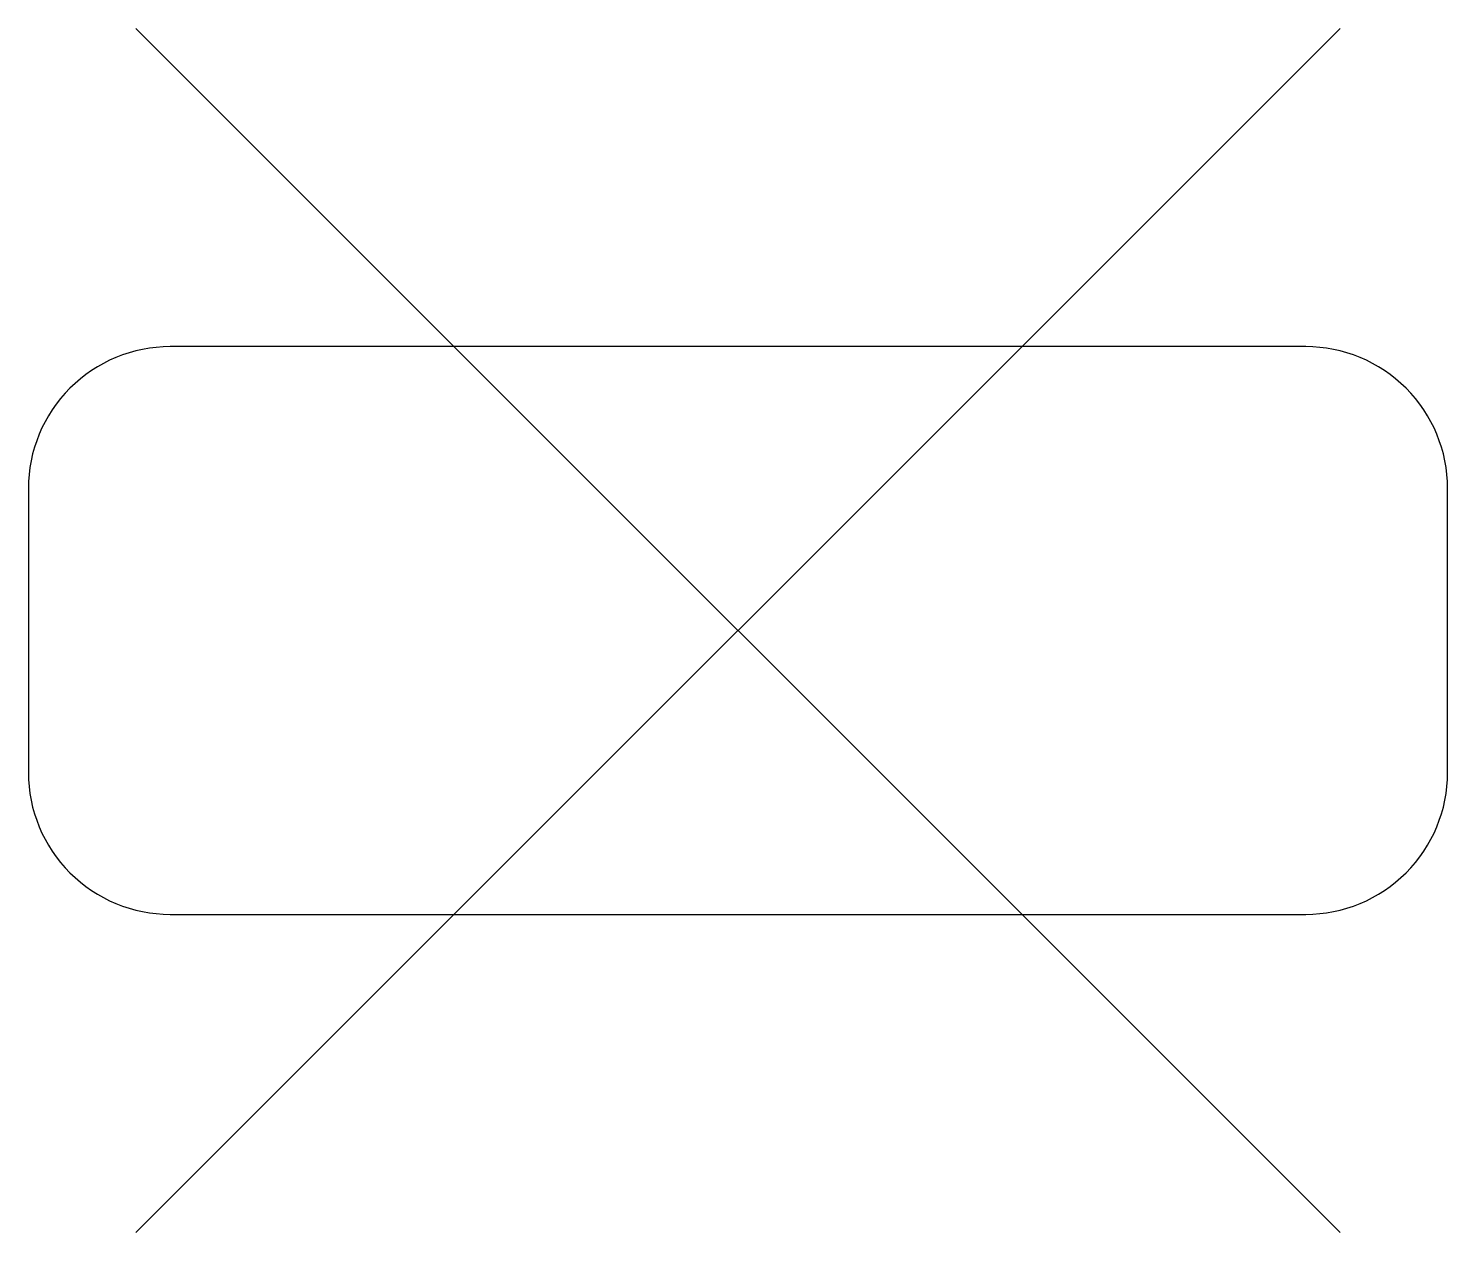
# Model space of a CAD drawing. Header units: metres. Extents: x -2.5 to 2.5, y -2.12 to 2.12.
import ezdxf

# ---------------------------------------------------------------- set-up
doc = ezdxf.new("R2010")
doc.units = ezdxf.units.M

msp = doc.modelspace()

# ---------------------------------------------------------------- linework, layer by layer
at = {"flags": 128}
for points in [[(-2.1213, 2.1213), (2.1213, -2.1213)], [(-2.1213, -2.1213), (2.1213, 2.1213)]]:
    msp.add_lwpolyline(points, dxfattribs=at)
msp.add_lwpolyline([(-2, -1), (2, -1, 0.414214), (2.5, -0.5), (2.5, 0.5, 0.414214), (2, 1), (-2, 1, 0.414214), (-2.5, 0.5), (-2.5, -0.5, 0.414214)], format="xyb", close=True, dxfattribs=at)

doc.saveas('drawing.dxf')
